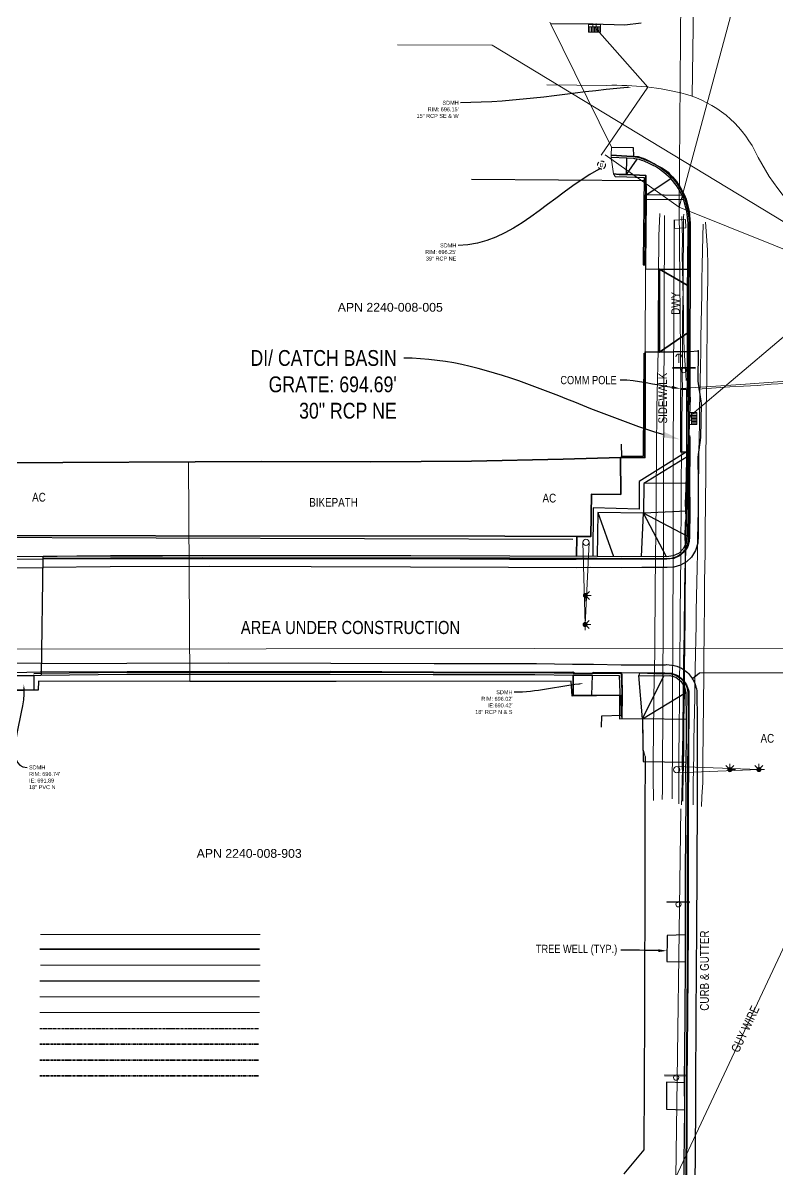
# Model space of a CAD drawing. Extents: x 6426839 to 6430001, y 1887965 to 1888845.
# Drawn here: x 6427105.4 to 6427277, y 1888284.9 to 1888545.7 of the extents above; entities that cross this region are included whole.
import ezdxf
from ezdxf import colors
from ezdxf.entities.mleader import LeaderData, LeaderLine
from ezdxf.lldxf.tags import DXFTag
from ezdxf.math import Vec2, Vec3

# ---------------------------------------------------------------- set-up
doc = ezdxf.new("R2010")
doc.units = 21
doc.header["$MEASUREMENT"] = 0
for name, pattern in [('CENTER', [1, 0.625, -0.125, 0.125, -0.125]), ('DASHED2', [0.375, 0.25, -0.125]), ('PHANTOM2', [1.25, 0.625, -0.125, 0.125, -0.125, 0.125, -0.125])]:
    doc.linetypes.add(name, pattern=pattern)
doc.layers.get('0').update_dxf_attribs({"color": 253})
doc.layers.add('C-TINN-DSRF-BNDY-', color=253, linetype='Continuous', lineweight=15, plot=False)
for name, color, linetype, lineweight in [('R-Row-Misc-Txto', 253, 'Continuous', 5), ('VB-BNDY-PRCL-LINE-', 253, 'PHANTOM2', 35), ('VB-RWAY-CNTR-LINE-', 253, 'CENTER', 25), ('VB-RWAY-LINE-', 253, 'PHANTOM2', 35), ('VF-COMM-OVHD-LINE-', 253, 'OVERHEADCOMM', 15), ('VF-COMM-OVHD-LINE-3D', 253, 'OVERHEADCOMM', 15), ('VF-ELEC-GWIR-3D', 253, 'Continuous', 13), ('VF-ELEC-OVHD-LINE-', 253, 'OVERHEADELECTRIC', 15), ('VF-ELEC-OVHD-LINE-3D', 253, 'OVERHEADELECTRIC', 15), ('VF-FENC-LINE-', 253, 'FENCE', 25), ('VF-PVMT-EDGE-LINE-', 253, 'EDGEOFPAVEMENT', 35), ('VF-ROAD-DRIV-LINE-', 253, 'Continuous', 35), ('VF-SSWR-GEOP-LINE-QLB-', 253, 'SEWER', 15), ('VF-SSWR-PIPE-LINE-QLA-', 253, 'SEWER', 15), ('VF-STRM-GEOP-LINE-QLB-', 253, 'STORMDRAIN', 15), ('VF-TOPO-CONC-EDGE-LINE-', 253, 'Continuous', 25), ('VF-TOPO-CONC-GTFL-LINE-', 253, 'Continuous', 25), ('VF-TOPO-CONC-LIPG-LINE-', 253, 'Continuous', 25), ('VF-TOPO-CONC-SWLK-LINE-', 253, 'Continuous', 25), ('VF-TOPO-CONC-TBCB-LINE-', 253, 'Continuous', 25), ('VF-TOPO-CONC-TBWK-LINE-', 253, 'Continuous', 35), ('VF-TOPO-CONC-TFCB-LINE-', 253, 'Continuous', 25), ('VF-TOPO-TEXT-', 253, 'Continuous', 25), ('VF-WATR-VALT-LINE-', 253, 'Continuous', 13), ('VN-ELEC-GWIR-', 253, 'Continuous', 13), ('VN-ELEC-GWIR-SYMB-', 253, 'Continuous', 13), ('VN-ELEC-TSEL-SYMB-', 253, 'Continuous', 13), ('VN-STRM-BASN-', 253, 'Continuous', 13), ('VN-STRM-MHOL-SYMB-', 253, 'Continuous', 13)]:
    doc.layers.add(name, color=color, linetype=linetype, lineweight=lineweight)
doc.styles.add('CG-Symbol', font='arial.ttf', dxfattribs={"width": 0.8, "height": 0.09375})
doc.styles.add('G1_1 8_0', font='arial.ttf')
doc.styles.add('NCS1-Anno', font='arial.ttf', dxfattribs={"width": 0.8, "height": 0.1})
doc.styles.get("Standard").update_dxf_attribs({"font": 'arial.ttf'})
tags = doc.linetypes.add('EDGEOFPAVEMENT', pattern='A,1,-0.03,["EP",Standard,S=0.08,R=0,X=0,Y=-0.04],-0.16,1', length=2.19).pattern_tags.tags
tags[6] = DXFTag(74, 10)
tags = doc.linetypes.add('FENCE', pattern='A,0.5,-0.03,["X",Standard,S=0.08,R=0,X=0,Y=-0.04],-0.08,0.5', length=1.11).pattern_tags.tags
tags[6] = DXFTag(74, 10)
tags = doc.linetypes.add('OVERHEADCOMM', pattern='A,1,-0.03,["OC",Standard,S=0.08,R=0,X=0,Y=-0.04],-0.16,1', length=2.19).pattern_tags.tags
tags[6] = DXFTag(74, 10)
tags = doc.linetypes.add('OVERHEADELECTRIC', pattern='A,1,-0.03,["OE",Standard,S=0.08,R=0,X=0,Y=-0.04],-0.16,1', length=2.19).pattern_tags.tags
tags[6] = DXFTag(74, 10)
tags = doc.linetypes.add('SEWER', pattern='A,1,-0.03,["SS",Standard,S=0.08,R=0,X=0,Y=-0.04],-0.16,1', length=2.19).pattern_tags.tags
tags[6] = DXFTag(74, 10)
tags = doc.linetypes.add('STORMDRAIN', pattern='A,1,-0.03,["SD",Standard,S=0.08,R=0,X=0,Y=-0.04],-0.16,1', length=2.19).pattern_tags.tags
tags[6] = DXFTag(74, 10)

# ---------------------------------------------------------------- blocks, each defined once
blk = doc.blocks.new('Traffic Signal Electrolier')
at = {"color": 0}
for p, q in [((0, 0.0175), (-0.4677, 0)), ((-0.5, 0), (-0.4677, 0)), ((-0.4905, -0.0228), (-0.4677, 0)), ((0, -0.0175), (-0.4677, 0)), ((-0.4449, -0.0228), (-0.4677, 0)), ((-0.4677, -0.0323), (-0.4677, 0)), ((-0.3347, 0), (-0.3024, 0)), ((-0.3252, -0.0228), (-0.3024, 0)), ((-0.3024, -0.0323), (-0.3024, 0)), ((-0.2796, -0.0228), (-0.3024, 0))]:
    blk.add_line(p, q, dxfattribs=at)
at = {"color": 0, "const_width": 0.0144}
for points in [[(-0.4749, 0, 1), (-0.4605, 0, 1)], [(-0.3096, 0, 1), (-0.2952, 0, 1)]]:
    blk.add_lwpolyline(points, format="xyb", close=True, dxfattribs=at)
at = {"color": 0}
blk.add_circle((0, 0), 0.0175, dxfattribs=at)
blk = doc.blocks.new('Catch Basin')
at = {"color": 0}
for p, q in [((-0.069, 0.029), (-0.069, -0.061)), ((0.069, 0.029), (-0.069, 0.029)), ((-0.069, 0), (0.069, 0)), ((-0.067, -0.061), (-0.067, 0)), ((-0.052, -0.061), (-0.052, 0)), ((-0.051, -0.061), (-0.051, 0)), ((-0.035, -0.061), (-0.035, 0)), ((-0.034, -0.061), (-0.034, 0)), ((-0.018, 0), (-0.018, 0.04)), ((-0.018, -0.061), (-0.018, 0)), ((-0.016, -0.061), (-0.016, 0)), ((-0.001, -0.061), (-0.001, 0)), ((0.001, -0.061), (0.001, 0)), ((0.016, -0.061), (0.016, 0)), ((0.018, 0), (0.018, 0.04)), ((0.018, -0.061), (0.018, 0)), ((0.034, -0.061), (0.034, 0)), ((0.035, -0.061), (0.035, 0)), ((0.051, -0.061), (0.051, 0)), ((0.052, -0.061), (0.052, 0)), ((0.068, -0.061), (0.068, 0)), ((0.069, -0.061), (0.069, 0.029)), ((-0.069, -0.061), (0.069, -0.061))]:
    blk.add_line(p, q, dxfattribs=at)
for p in [(-0.052, 0), (-0.034, 0), (-0.017, 0), (0, 0), (0.017, 0), (0.034, 0), (0.052, 0)]:
    blk.add_point(p)
blk = doc.blocks.new('Guy Wire')
at = {"color": 0}
blk.add_line((0, 0), (0, 0.101), dxfattribs=at)
blk.add_arc((0, 0.033), 0.0335, 180.3664, 359.6336, dxfattribs=at)
blk = doc.blocks.new('Sign')
at = {"color": 0}
for p, q in [((0.131, -0.018), (-0.131, -0.018)), ((0.131, -0.03), (-0.131, -0.03))]:
    blk.add_line(p, q, dxfattribs=at)
blk.add_circle((0, 0), 0.03, dxfattribs=at)
blk = doc.blocks.new('Storm Manhole')
at = {"insert": (0, 0), "char_height": 0.0469, "attachment_point": 5, "style": 'CG-Symbol', "bg_fill": 3, "box_fill_scale": 1.05, "bg_fill_color": 256, "bg_fill_transparency": 0}
blk.add_mtext_dynamic_manual_height_columns('D', width=0.03267, gutter_width=0.5, heights=[0], dxfattribs=at)
at = {"linetype": 'DASHED2', "ltscale": 0.2}
blk.add_circle((0, 0), 0.05, dxfattribs=at)

msp = doc.modelspace()

# ---------------------------------------------------------------- linework, layer by layer
at = {"layer": 'C-TINN-DSRF-BNDY-'}
msp.add_lwpolyline([(6427225.33, 1888545.93), (6427225.44, 1888545.62), (6427239.33, 1888517.5), (6427239.28, 1888515.69), (6427239.26, 1888515.15), (6427239.77, 1888511.37), (6427240.16, 1888510.8), (6427242.82, 1888510.74), (6427246.75, 1888510.6), (6427246.54, 1888491.57), (6427246.55, 1888490.67), (6427247.07, 1888490.67), (6427247.06, 1888489.74), (6427247.01, 1888470.86), (6427247.03, 1888459.46), (6427246.96, 1888446.83), (6427241.42, 1888446.82), (6427228.32, 1888446.47), (6427207.46, 1888446.01), (6427184.55, 1888445.87), (6427159.62, 1888445.91), (6427143.07, 1888445.85), (6427143.37, 1888395.86), (6427176.69, 1888395.84), (6427230.18, 1888395.96), (6427230.4, 1888392.51), (6427241.14, 1888392.68), (6427241.16, 1888387.34), (6427246.42, 1888387.37), (6427246.49, 1888380.69), (6427247.01, 1888378.75), (6427246.95, 1888366.16), (6427246.96, 1888353.16), (6427246.88, 1888320.21), (6427246.67, 1888289.24), (6427242.16, 1888283.79)], dxfattribs=at)
at = {"layer": 'VB-BNDY-PRCL-LINE-', "color": 4}
msp.add_line((6427109.22, 1888313.3, 696.62), (6427159.22, 1888313.3, 696.62), dxfattribs=at)
at = {"layer": 'VB-RWAY-CNTR-LINE-', "color": 5}
msp.add_line((6427109.22, 1888316.9, 696.62), (6427159.22, 1888316.9, 696.62), dxfattribs=at)
at = {"layer": 'VB-RWAY-LINE-', "color": 30}
msp.add_line((6427109.22, 1888309.7, 696.62), (6427159.22, 1888309.7, 696.62), dxfattribs=at)
at = {"layer": 'VB-RWAY-LINE-', "color": 1}
msp.add_line((6427109.22, 1888306.1, 696.62), (6427159.22, 1888306.1, 696.62), dxfattribs=at)
at = {"layer": 'VF-COMM-OVHD-LINE-'}
msp.add_line((6427109.34, 1888338.3, 696.62), (6427159.34, 1888338.3, 696.62), dxfattribs=at)
at = {"layer": 'VF-COMM-OVHD-LINE-', "ltscale": 0.6, "elevation": 695.62}
for points in [[(6427268.8, 1888463.47), (6427342.11, 1888468.74), (6427430, 1888468.94)], [(6427268.8, 1888463.47), (6427255.09, 1888462.51)]]:
    msp.add_lwpolyline(points, dxfattribs=at)
at = {"layer": 'VF-COMM-OVHD-LINE-3D'}
for points in [[(6427255.37, 1888501.72, 725.48), (6427255.41, 1888499.53, 725.14), (6427255.47, 1888496.29, 724.65), (6427255.44, 1888493.02, 724.94), (6427255.49, 1888489.74, 724.84), (6427255.59, 1888486.47, 724.74), (6427255.66, 1888483.19, 724.68), (6427255.71, 1888479.91, 724.63), (6427255.74, 1888476.63, 724.59), (6427255.78, 1888473.35, 724.54), (6427255.97, 1888470.07, 724.44), (6427256.18, 1888466.8, 724.47), (6427256.33, 1888464.36, 724.5)], [(6427259.16, 1888462.39, 724.75), (6427259.98, 1888462.45, 724.53), (6427263.14, 1888462.68, 723.67), (6427266.25, 1888462.94, 722.67), (6427269.39, 1888463.1, 721.71), (6427272.54, 1888463.25, 720.83), (6427275.72, 1888463.49, 720.03), (6427278.92, 1888463.66, 719.36)], [(6427257.29, 1888460.6, 725.37), (6427257.22, 1888458.15, 725.32), (6427257.13, 1888454.87, 725.26), (6427257.04, 1888451.59, 725.06), (6427256.97, 1888448.32, 724.85), (6427256.85, 1888445.05, 724.64), (6427256.8, 1888441.77, 724.51), (6427256.74, 1888438.5, 724.33), (6427256.67, 1888435.23, 724.08), (6427256.12, 1888431.99, 723.92), (6427256.07, 1888428.71, 724.01), (6427256.21, 1888425.44, 723.99), (6427256.17, 1888422.16, 723.88), (6427256.07, 1888418.88, 723.76), (6427256.02, 1888415.6, 723.74), (6427256.14, 1888412.33, 723.58), (6427256.11, 1888409.05, 723.48), (6427256.04, 1888405.77, 723.51), (6427255.98, 1888402.49, 723.52), (6427255.92, 1888399.21, 723.55), (6427255.85, 1888395.93, 723.56), (6427255.82, 1888392.66, 723.84), (6427255.76, 1888389.38, 724), (6427255.66, 1888386.11, 724.14), (6427255.6, 1888382.83, 724.32), (6427255.56, 1888379.56, 724.57), (6427255.53, 1888376.28, 724.71), (6427255.44, 1888373.01, 724.91), (6427255.36, 1888369.75, 725.27), (6427255.31, 1888367.78, 725.49)], [(6427256.93, 1888461.26, 724.5), (6427256.77, 1888459.29, 724.26), (6427256.5, 1888456.05, 723.86), (6427256.39, 1888452.79, 723.53), (6427256.45, 1888449.53, 723.11), (6427256.38, 1888446.26, 722.85), (6427256.32, 1888442.98, 722.74), (6427256.27, 1888439.71, 722.52), (6427256.13, 1888436.44, 722.35), (6427256.24, 1888433.16, 722.2), (6427256.21, 1888429.88, 722.05), (6427256.13, 1888426.61, 722), (6427256.12, 1888423.33, 721.88), (6427256.02, 1888420.05, 721.9), (6427255.95, 1888416.77, 721.91), (6427255.94, 1888413.49, 721.94), (6427255.92, 1888410.21, 721.96), (6427255.89, 1888406.93, 722), (6427255.83, 1888403.65, 722.08), (6427255.77, 1888400.37, 722.19), (6427255.71, 1888397.09, 722.32), (6427255.67, 1888393.81, 722.47), (6427255.65, 1888390.54, 722.61), (6427255.61, 1888387.26, 722.83), (6427255.55, 1888383.99, 723.02), (6427255.5, 1888380.71, 723.19), (6427255.46, 1888377.44, 723.42), (6427255.49, 1888374.16, 723.45), (6427255.39, 1888370.91, 723.92), (6427255.32, 1888368.65, 724.25)]]:
    msp.add_polyline3d(points, dxfattribs=at)
at = {"layer": 'VF-ELEC-GWIR-3D'}
msp.add_polyline3d([(6427254.64, 1888368.02, 732.58), (6427254.65, 1888370.48, 732.3), (6427254.67, 1888373.74, 731.93), (6427254.68, 1888377.02, 731.76), (6427254.69, 1888380.29, 731.6), (6427254.71, 1888383.57, 731.48), (6427254.78, 1888386.85, 731.38), (6427254.84, 1888390.13, 731.27), (6427254.85, 1888393.41, 731.18), (6427254.84, 1888396.69, 731.08), (6427254.89, 1888399.97, 730.93), (6427254.93, 1888403.25, 730.84), (6427254.97, 1888406.53, 730.78), (6427255, 1888409.81, 730.71), (6427255.01, 1888413.09, 730.65), (6427255.03, 1888416.37, 730.59), (6427255.07, 1888419.65, 730.55), (6427255.09, 1888422.93, 730.51), (6427255.11, 1888426.21, 730.5), (6427255.15, 1888429.49, 730.52), (6427255.17, 1888432.77, 730.54), (6427255.18, 1888436.05, 730.5), (6427255.18, 1888439.33, 730.47), (6427255.21, 1888442.61, 730.48), (6427255.3, 1888445.89, 730.5), (6427255.35, 1888449.17, 730.54), (6427255.33, 1888452.45, 730.63), (6427255.35, 1888455.73, 730.68), (6427255.42, 1888459.01, 730.78), (6427255.47, 1888462.29, 730.87), (6427255.46, 1888465.57, 730.95), (6427255.48, 1888468.85, 731.04), (6427255.5, 1888472.13, 731.12), (6427255.5, 1888475.41, 731.24), (6427255.52, 1888478.68, 731.38), (6427255.58, 1888481.96, 731.52), (6427255.67, 1888485.24, 731.64), (6427255.64, 1888488.51, 731.82), (6427255.66, 1888491.79, 732.01), (6427255.7, 1888495.06, 732.21), (6427255.71, 1888498.34, 732.45), (6427255.77, 1888501.58, 732.97), (6427255.78, 1888502.19, 733.07)], dxfattribs=at)
at = {"layer": 'VF-ELEC-OVHD-LINE-'}
msp.add_line((6427109.34, 1888331.27, 696.62), (6427159.34, 1888331.27, 696.62), dxfattribs=at)
at = {"layer": 'VF-ELEC-OVHD-LINE-', "ltscale": 0.6}
for points in [[(6427255.94, 1888656.75), (6427254.71, 1888503.73)], [(6427254.71, 1888503.8), (6427237.93, 1888515.73)], [(6427342.11, 1888468.74), (6427254.72, 1888503.79)]]:
    msp.add_lwpolyline(points, dxfattribs=at)
for points, elevation in [([(6427254.72, 1888503.79), (6427295.57, 1888655.44)], 695.84), ([(6427255.09, 1888462.51), (6427254.72, 1888503.79)], 695.62), ([(6427253.95, 1888282.98), (6427255.1, 1888366.87)], 694.59)]:
    msp.add_lwpolyline(points, dxfattribs=dict(at, elevation=elevation))
at = {"layer": 'VF-ELEC-OVHD-LINE-3D'}
for points in [[(6427248.92, 1888368.8, 742.46), (6427248.9, 1888369.78, 742.37), (6427248.81, 1888373.05, 742.05), (6427248.83, 1888376.3, 741.58), (6427248.85, 1888379.54, 741.12), (6427248.89, 1888382.8, 740.7), (6427248.93, 1888386.05, 740.3), (6427248.97, 1888389.31, 739.9), (6427249, 1888392.57, 739.53), (6427249.03, 1888395.83, 739.17), (6427249.11, 1888399.09, 738.81), (6427249.19, 1888402.35, 738.43), (6427249.21, 1888405.62, 738.13), (6427249.21, 1888408.89, 737.86), (6427249.25, 1888412.16, 737.63), (6427249.3, 1888415.43, 737.41), (6427249.3, 1888418.71, 737.2), (6427249.33, 1888421.98, 737.04), (6427249.39, 1888425.26, 736.91), (6427249.43, 1888428.54, 736.8), (6427249.44, 1888431.82, 736.76), (6427249.48, 1888435.1, 736.69), (6427249.52, 1888438.38, 736.64), (6427249.54, 1888441.66, 736.61), (6427249.56, 1888444.94, 736.57), (6427249.57, 1888448.22, 736.54), (6427249.62, 1888451.5, 736.58), (6427249.66, 1888454.78, 736.65), (6427249.69, 1888458.06, 736.66), (6427249.74, 1888461.34, 736.75), (6427249.79, 1888464.62, 736.87), (6427249.86, 1888467.9, 736.99), (6427249.97, 1888471.17, 737.16), (6427249.97, 1888474.45, 737.3), (6427249.95, 1888477.73, 737.45), (6427249.96, 1888481, 737.68), (6427250.02, 1888484.27, 737.94), (6427250.05, 1888487.54, 738.21), (6427250.06, 1888490.81, 738.52), (6427250.1, 1888494.07, 738.81), (6427250.14, 1888497.33, 739.18), (6427250.3, 1888500.61, 739.33), (6427250.38, 1888502.35, 739.41)], [(6427250.91, 1888369, 742.57), (6427250.92, 1888371.19, 742.34), (6427250.94, 1888374.45, 742), (6427250.97, 1888377.71, 741.59), (6427250.97, 1888380.97, 741.21), (6427250.99, 1888384.23, 740.86), (6427251, 1888387.49, 740.51), (6427251, 1888390.75, 740.16), (6427251.03, 1888394.02, 739.82), (6427251.03, 1888397.28, 739.53), (6427251.06, 1888400.55, 739.24), (6427251.08, 1888403.82, 738.91), (6427251.11, 1888407.09, 738.64), (6427251.12, 1888410.36, 738.42), (6427251.11, 1888413.63, 738.21), (6427251.12, 1888416.91, 738.02), (6427251.14, 1888420.19, 737.86), (6427251.15, 1888423.46, 737.72), (6427251.18, 1888426.74, 737.58), (6427251.2, 1888430.02, 737.58), (6427251.19, 1888433.3, 737.52), (6427251.18, 1888436.58, 737.45), (6427251.19, 1888439.86, 737.4), (6427251.19, 1888443.14, 737.36), (6427251.18, 1888446.42, 737.33), (6427251.21, 1888449.7, 737.32), (6427251.23, 1888452.99, 737.32), (6427251.23, 1888456.27, 737.34), (6427251.24, 1888459.55, 737.39), (6427251.27, 1888462.83, 737.46), (6427251.29, 1888466.11, 737.52), (6427251.3, 1888469.39, 737.61), (6427251.31, 1888472.67, 737.7), (6427251.33, 1888475.94, 737.86), (6427251.34, 1888479.22, 738.02), (6427251.34, 1888482.49, 738.21), (6427251.32, 1888485.77, 738.41), (6427251.35, 1888489.04, 738.64), (6427251.38, 1888492.31, 738.89), (6427251.39, 1888495.58, 739.14), (6427251.39, 1888498.85, 739.44), (6427251.39, 1888501.89, 739.72)], [(6427253.14, 1888369.19, 742.68), (6427253.14, 1888371.61, 742.37), (6427253.15, 1888374.87, 741.95), (6427253.2, 1888378.12, 741.55), (6427253.21, 1888381.38, 741.17), (6427253.21, 1888384.64, 740.8), (6427253.21, 1888387.9, 740.45), (6427253.23, 1888391.16, 740.11), (6427253.25, 1888394.43, 739.76), (6427253.26, 1888397.69, 739.46), (6427253.3, 1888400.96, 739.14), (6427253.31, 1888404.22, 738.82), (6427253.31, 1888407.49, 738.56), (6427253.31, 1888410.77, 738.34), (6427253.33, 1888414.04, 738.13), (6427253.36, 1888417.32, 737.95), (6427253.37, 1888420.59, 737.79), (6427253.38, 1888423.87, 737.64), (6427253.39, 1888427.15, 737.52), (6427253.37, 1888430.43, 737.54), (6427253.37, 1888433.71, 737.48), (6427253.39, 1888436.99, 737.41), (6427253.39, 1888440.27, 737.37), (6427253.39, 1888443.55, 737.33), (6427253.4, 1888446.83, 737.3), (6427253.41, 1888450.11, 737.31), (6427253.41, 1888453.4, 737.32), (6427253.43, 1888456.68, 737.36), (6427253.44, 1888459.96, 737.41), (6427253.47, 1888463.24, 737.42), (6427253.48, 1888466.52, 737.5), (6427253.48, 1888469.8, 737.61), (6427253.5, 1888473.07, 737.74), (6427253.5, 1888476.35, 737.89), (6427253.53, 1888479.63, 738.07), (6427253.52, 1888482.9, 738.26), (6427253.54, 1888486.18, 738.49), (6427253.57, 1888489.45, 738.73), (6427253.57, 1888492.72, 738.97), (6427253.57, 1888495.99, 739.27), (6427253.6, 1888499.26, 739.47), (6427253.61, 1888500.9, 739.57)], [(6427255.55, 1888368.62, 742.55), (6427255.6, 1888370.55, 742.41), (6427255.68, 1888373.83, 742.19), (6427255.72, 1888377.09, 741.86), (6427255.78, 1888380.36, 741.54), (6427255.81, 1888383.62, 741.22), (6427255.82, 1888386.89, 740.93), (6427255.88, 1888390.15, 740.6), (6427255.93, 1888393.42, 740.32), (6427255.94, 1888396.69, 740.07), (6427255.98, 1888399.96, 739.82), (6427256.01, 1888403.23, 739.5), (6427256.04, 1888406.5, 739.26), (6427256.06, 1888409.77, 739.06), (6427256.09, 1888413.05, 738.86), (6427256.14, 1888416.33, 738.76), (6427256.17, 1888419.6, 738.57), (6427256.21, 1888422.88, 738.4), (6427256.24, 1888426.16, 738.3), (6427256.28, 1888429.44, 738.3), (6427256.33, 1888432.72, 738.27), (6427256.35, 1888436, 738.21), (6427256.39, 1888439.28, 738.14), (6427256.42, 1888442.56, 738.12), (6427256.45, 1888445.84, 738.09), (6427256.49, 1888449.12, 738.07), (6427256.53, 1888452.4, 737.91), (6427256.55, 1888455.67, 738.08), (6427256.59, 1888458.96, 738.08), (6427256.61, 1888462.24, 738.11), (6427256.65, 1888465.52, 738.16), (6427256.69, 1888468.8, 738.22), (6427256.73, 1888472.08, 738.3), (6427256.76, 1888475.35, 738.41), (6427256.79, 1888478.63, 738.54), (6427256.83, 1888481.91, 738.68), (6427256.85, 1888485.19, 738.86), (6427256.91, 1888488.46, 739.05), (6427256.92, 1888491.74, 739.24), (6427256.96, 1888495.01, 739.47), (6427256.98, 1888498.28, 739.71), (6427256.99, 1888500.93, 739.9)], [(6427260.21, 1888499.92, 739.88), (6427260.14, 1888497.12, 739.64), (6427260.05, 1888493.85, 739.37), (6427259.97, 1888490.58, 739.1), (6427259.92, 1888487.31, 738.86), (6427259.89, 1888484.04, 738.66), (6427259.86, 1888480.76, 738.45), (6427259.79, 1888477.49, 738.27), (6427259.71, 1888474.21, 738.1), (6427259.65, 1888470.93, 737.99), (6427259.57, 1888467.65, 737.9), (6427259.49, 1888464.38, 737.84), (6427259.45, 1888461.1, 737.76), (6427259.41, 1888457.82, 737.7), (6427259.37, 1888454.54, 737.68), (6427259.3, 1888451.26, 737.72), (6427259.25, 1888447.98, 737.75), (6427259.2, 1888444.69, 737.72), (6427259.13, 1888441.42, 737.69), (6427259.13, 1888438.14, 737.56), (6427259.05, 1888434.87, 737.81), (6427258.97, 1888431.59, 737.85), (6427258.93, 1888428.31, 737.87), (6427258.89, 1888425.03, 737.92), (6427258.83, 1888421.75, 738.05), (6427258.76, 1888418.47, 738.26), (6427258.71, 1888415.2, 738.5), (6427258.63, 1888411.92, 738.57), (6427258.59, 1888408.65, 738.74), (6427258.54, 1888405.38, 738.97), (6427258.48, 1888402.11, 739.27), (6427258.4, 1888398.84, 739.59), (6427258.34, 1888395.57, 739.85), (6427258.29, 1888392.31, 740.15), (6427258.25, 1888389.04, 740.45), (6427258.18, 1888385.78, 740.8), (6427258.12, 1888382.52, 741.14), (6427258.05, 1888379.25, 741.47), (6427257.99, 1888375.99, 741.82), (6427257.94, 1888372.74, 742.22), (6427257.92, 1888369.46, 742.4), (6427257.91, 1888367.75, 742.49)], [(6427259.82, 1888367.39, 742.55), (6427259.94, 1888369.59, 742.41), (6427260.1, 1888372.86, 742.19), (6427260.12, 1888376.12, 741.78), (6427260.17, 1888379.38, 741.41), (6427260.2, 1888382.64, 741.07), (6427260.24, 1888385.91, 740.76), (6427260.29, 1888389.17, 740.44), (6427260.3, 1888392.44, 740.14), (6427260.34, 1888395.7, 739.81), (6427260.38, 1888398.97, 739.51), (6427260.38, 1888402.24, 739.21), (6427260.41, 1888405.5, 738.91), (6427260.46, 1888408.78, 738.7), (6427260.49, 1888412.06, 738.63), (6427260.51, 1888415.33, 738.48), (6427260.54, 1888418.61, 738.29), (6427260.59, 1888421.88, 738), (6427260.63, 1888425.15, 737.81), (6427260.65, 1888428.43, 737.78), (6427260.68, 1888431.71, 737.78), (6427260.71, 1888434.99, 737.74), (6427260.74, 1888438.27, 737.71), (6427260.79, 1888441.55, 737.6), (6427260.82, 1888444.83, 737.6), (6427260.83, 1888448.11, 737.63), (6427260.86, 1888451.39, 737.63), (6427260.87, 1888454.68, 737.65), (6427260.91, 1888457.96, 737.67), (6427260.97, 1888461.24, 737.68), (6427261.01, 1888464.52, 737.74), (6427261.04, 1888467.8, 737.84), (6427261.08, 1888471.07, 737.96), (6427261.1, 1888474.35, 738.09), (6427261.11, 1888477.63, 738.27), (6427261.15, 1888480.9, 738.45), (6427261.22, 1888484.18, 738.67), (6427261.26, 1888487.45, 738.9), (6427261.26, 1888490.72, 739.19), (6427261.17, 1888493.99, 739.42), (6427260.93, 1888497.25, 739.68), (6427260.71, 1888500.36, 739.93)]]:
    msp.add_polyline3d(points, dxfattribs=at)
at = {"layer": 'VF-FENC-LINE-'}
msp.add_line((6427109.22, 1888327.7, 696.62), (6427159.22, 1888327.7, 696.62), dxfattribs=at)
for points in [[(6427207.45, 1888510.15), (6427247.06, 1888509.91), (6427246.88, 1888490.67)], [(6427246.71, 1888470.6), (6427246.54, 1888447.17), (6427241.72, 1888447.1), (6427241.59, 1888449.89)], [(6427230.56, 1888428.14), (6427088.18, 1888428.65), (6427024.29, 1888428.82)], [(6427108.93, 1888395.94), (6427108.82, 1888393.92), (6427101.29, 1888393.89), (6427101.25, 1888395.95), (6427007.85, 1888394.28), (6427007.76, 1888392.18), (6427002.58, 1888392.3), (6427002.67, 1888394.17), (6426960.33, 1888392.92)], [(6427237.1, 1888385.5), (6427237.17, 1888388.05), (6427241.59, 1888388.22), (6427241.58, 1888392.64), (6427230.4, 1888392.51), (6427230.18, 1888395.96), (6427176.69, 1888395.84), (6427108.93, 1888395.94)], [(6427247.01, 1888378.75), (6427246.95, 1888366.16), (6427246.96, 1888353.16), (6427246.88, 1888320.21), (6427246.67, 1888289.24)], [(6427246.67, 1888289.24), (6427242.16, 1888283.79)]]:
    msp.add_lwpolyline(points, dxfattribs=at)
at = {"layer": 'VF-PVMT-EDGE-LINE-'}
for p, q in [((6427056.59, 1888445.46), (6427159.62, 1888445.91)), ((6427231.42, 1888428.86), (6427231.35, 1888424.32)), ((6427109.22, 1888334.9, 696.62), (6427159.22, 1888334.9, 696.62))]:
    msp.add_line(p, q, dxfattribs=at)
for points in [[(6427241.42, 1888446.82), (6427228.32, 1888446.47), (6427207.46, 1888446.01), (6427184.55, 1888445.87), (6427159.62, 1888445.91)], [(6427241.42, 1888446.82), (6427241.44, 1888438.44), (6427234.77, 1888438.47), (6427234.64, 1888428.86), (6427231.42, 1888428.86), (6427215.05, 1888428.91)], [(6426842.98, 1888431.62), (6426892.96, 1888430.48), (6426907.25, 1888431.09), (6426955.78, 1888429.48), (6427003.74, 1888429.33), (6427055.99, 1888429.12), (6427215.05, 1888428.91)]]:
    msp.add_lwpolyline(points, dxfattribs=at)
at = {"layer": 'VF-ROAD-DRIV-LINE-'}
msp.add_line((6427250.24, 1888470.83), (6427250.26, 1888489.7), dxfattribs=at)
for points in [[(6427256.64, 1888489.6), (6427250.26, 1888489.7), (6427256.58, 1888486.03)], [(6427256.6, 1888475.17), (6427250.24, 1888470.83), (6427256.55, 1888470.93)]]:
    msp.add_lwpolyline(points, dxfattribs=at)
at = {"layer": 'VF-SSWR-GEOP-LINE-QLB-'}
msp.add_line((6427109.22, 1888324.1, 696.62), (6427159.22, 1888324.1, 696.62), dxfattribs=at)
at = {"layer": 'VF-SSWR-PIPE-LINE-QLA-', "ltscale": 0.6}
msp.add_lwpolyline([(6427190.6, 1888540.76), (6427212.17, 1888540.71), (6427304.21, 1888484.89), (6427409.05, 1888484.76)], dxfattribs=at)
at = {"layer": 'VF-STRM-GEOP-LINE-QLB-', "ltscale": 0.6}
for p, q in [((6427084.01, 1888403.21), (6427385.33, 1888403.56)), ((6427109.22, 1888320.5, 696.62), (6427159.22, 1888320.5, 696.62))]:
    msp.add_line(p, q, dxfattribs=at)
for points in [[(6427258.13, 1888560.32), (6427257.72, 1888529.05)], [(6427235.47, 1888544.84), (6427247.65, 1888531.14)], [(6427224.64, 1888531.63), (6427238.29, 1888531.51)], [(6427257.17, 1888456.23), (6427298.75, 1888491.41)]]:
    msp.add_lwpolyline(points, dxfattribs=at)
at = {"layer": 'VF-STRM-GEOP-LINE-QLB-', "ltscale": 0.6, "elevation": 695.75}
msp.add_lwpolyline([(6427237.02, 1888515.66), (6427247.65, 1888531.14)], dxfattribs=at)
at = {"layer": 'VF-STRM-GEOP-LINE-QLB-', "ltscale": 0.6}
for centre, radius, start, end in [((6427240.44, 1888468.66), 62.89, 75.4826, 91.9654), ((6427248.96, 1888504.59), 25.99, 27.672, 73.8038), ((6427317.89, 1888538.53), 50.86, 205.471, 265.3139)]:
    msp.add_arc(centre, radius, start, end, dxfattribs=at)
at = {"layer": 'VF-TOPO-CONC-EDGE-LINE-'}
for p, q in [((6427109.87, 1888424.3), (6427109.51, 1888397.29)), ((6427241.62, 1888397.88), (6427241.72, 1888397.25)), ((6427246.42, 1888387.37), (6427245.6, 1888397.25)), ((6427246.42, 1888387.37), (6427251.24, 1888397.16)), ((6427246.42, 1888387.37), (6427256.24, 1888393.39))]:
    msp.add_line(p, q, dxfattribs=at)
for points in [[(6427225.44, 1888545.62), (6427235.05, 1888545.54), (6427242.36, 1888545.29), (6427246.13, 1888545.8)], [(6427236.26, 1888434.31), (6427239.82, 1888424.27)], [(6427291.74, 1888396.11), (6427290.32, 1888397.81), (6427259.37, 1888397.76), (6427257.76, 1888396.5)], [(6427241.72, 1888397.25), (6427241.74, 1888392.95), (6427241.68, 1888387.41), (6427246.42, 1888387.37), (6427246.52, 1888377.67), (6427256.23, 1888377.52)], [(6427256.1, 1888338.17), (6427251.99, 1888338.05), (6427251.95, 1888332.15), (6427256.12, 1888332.07)], [(6427255.9, 1888304.55), (6427251.84, 1888304.66), (6427251.83, 1888298.5), (6427255.96, 1888298.35)]]:
    msp.add_lwpolyline(points, dxfattribs=at)
for points in [[(6427256.52, 1888462.3), (6427255.06, 1888462.3), (6427255.06, 1888448.16), (6427256.52, 1888448.16)], [(6427103.26, 1888397.2), (6427107.84, 1888397.21), (6427107.83, 1888393.87), (6427103.42, 1888393.77), (6427103.26, 1888397.2)], [(6427235, 1888397.29), (6427230.62, 1888397.32), (6427230.59, 1888392.73), (6427234.89, 1888392.71)]]:
    msp.add_lwpolyline(points, close=True, dxfattribs=at)
for p in [(6427259.04, 1888471.13), (6427257.76, 1888396.5)]:
    msp.add_point(p, dxfattribs=at)
at = {"layer": 'VF-TOPO-CONC-GTFL-LINE-'}
for points in [[(6427239.28, 1888515.69), (6427242.86, 1888515.52), (6427244.38, 1888515.44)], [(6427244.38, 1888515.44), (6427245.44, 1888515.31), (6427246, 1888515.14), (6427246.55, 1888514.94), (6427247.09, 1888514.71), (6427248.14, 1888514.2), (6427249.09, 1888513.7), (6427250.02, 1888513.18), (6427250.95, 1888512.68), (6427251.85, 1888512.11), (6427252.22, 1888511.78), (6427252.57, 1888511.43), (6427253.23, 1888510.68), (6427253.68, 1888510.16), (6427254.11, 1888509.62), (6427254.52, 1888509.06), (6427254.91, 1888508.5), (6427255.89, 1888506.72), (6427256.33, 1888505.62), (6427257.04, 1888502.92), (6427257.27, 1888500.13), (6427257.26, 1888489.66), (6427257.22, 1888486.29), (6427257.15, 1888475.11), (6427257.21, 1888470.98), (6427257.18, 1888464.19), (6427257.18, 1888459.31), (6427257.1, 1888458.82)], [(6427257.1, 1888451.83), (6427257.17, 1888451.28), (6427257.21, 1888448.34), (6427257.11, 1888441.04), (6427257.16, 1888434.62), (6427257.08, 1888428.89), (6427257.03, 1888427.72), (6427256.71, 1888426.6), (6427256.12, 1888425.59), (6427254.97, 1888424.5), (6427253.53, 1888423.84), (6427251.96, 1888423.68), (6427246.09, 1888423.64), (6427241.7, 1888423.69), (6427234.67, 1888423.7), (6427231.3, 1888423.64), (6427216.16, 1888423.66), (6427193.61, 1888423.75), (6427171.43, 1888423.81), (6427125.43, 1888423.75), (6427109.91, 1888423.68)], [(6427109.91, 1888423.68), (6427089.09, 1888423.6), (6427027.33, 1888422.52), (6426992.63, 1888421.57)], [(6427103.25, 1888397.87), (6427109.32, 1888398.07), (6427129.07, 1888398.15), (6427152.15, 1888398.17), (6427175.37, 1888398.24), (6427198.83, 1888398.09), (6427221.96, 1888397.99), (6427230.54, 1888398.02), (6427230.82, 1888397.9)], [(6427234.99, 1888397.87), (6427235.29, 1888397.95), (6427241.62, 1888397.88), (6427245.69, 1888397.81), (6427251.45, 1888397.8), (6427252.98, 1888397.73), (6427254.41, 1888397.2), (6427255.59, 1888396.28), (6427256.45, 1888395.06), (6427256.91, 1888393.63), (6427256.92, 1888387.04), (6427256.86, 1888383.05), (6427256.87, 1888376.43), (6427256.76, 1888369.41), (6427256.81, 1888352.35), (6427256.79, 1888339.55), (6427256.63, 1888319.98), (6427256.52, 1888304.6), (6427256.48, 1888298.32), (6427256.39, 1888280.6)]]:
    msp.add_lwpolyline(points, dxfattribs=at)
at = {"layer": 'VF-TOPO-CONC-LIPG-LINE-'}
msp.add_line((6427089.15, 1888421.67), (6427109.84, 1888421.82), dxfattribs=at)
for points in [[(6427239.33, 1888517.5), (6427244.29, 1888517.42), (6427244.38, 1888515.44)], [(6427257.21, 1888470.98), (6427259.04, 1888471.13), (6427259.02, 1888464.21), (6427259.73, 1888459.15), (6427259.62, 1888451.37), (6427259.03, 1888446.93), (6427259.05, 1888441.19), (6427259.06, 1888434.53), (6427259.06, 1888429.08), (6427258.99, 1888427.33), (6427258.47, 1888425.66), (6427257.54, 1888424.18), (6427256.41, 1888423.1), (6427255.05, 1888422.31), (6427253.55, 1888421.86), (6427251.99, 1888421.77), (6427246.26, 1888421.78), (6427241.71, 1888421.75), (6427234.62, 1888421.78), (6427231.28, 1888421.75), (6427215.91, 1888421.82), (6427193.58, 1888421.88), (6427170.96, 1888421.97), (6427147.74, 1888422), (6427125.24, 1888421.92), (6427109.84, 1888421.82)], [(6427109.55, 1888399.96), (6427103.33, 1888400), (6427085.63, 1888399.75)], [(6427109.55, 1888399.96), (6427129.04, 1888400.05), (6427152.09, 1888400.07), (6427175.47, 1888400.05), (6427199, 1888399.98), (6427222.24, 1888399.92), (6427230.5, 1888399.83), (6427235.23, 1888399.78), (6427241.54, 1888399.67), (6427251.32, 1888399.66), (6427251.6, 1888399.68), (6427251.89, 1888399.69), (6427252.47, 1888399.68), (6427253.05, 1888399.61), (6427253.63, 1888399.5), (6427254.19, 1888399.33), (6427254.74, 1888399.13), (6427255.26, 1888398.87), (6427255.51, 1888398.73), (6427255.75, 1888398.58), (6427256.05, 1888398.37), (6427256.33, 1888398.15), (6427256.61, 1888397.9), (6427256.87, 1888397.65), (6427257.11, 1888397.38), (6427257.34, 1888397.1), (6427257.56, 1888396.8), (6427257.76, 1888396.5), (6427257.97, 1888396.14), (6427258.15, 1888395.76), (6427258.32, 1888395.37), (6427258.46, 1888394.98), (6427258.57, 1888394.57), (6427258.67, 1888394.16), (6427258.73, 1888393.75), (6427258.77, 1888393.33), (6427258.88, 1888387.15), (6427258.83, 1888383.12), (6427258.81, 1888376.43), (6427258.85, 1888369.62), (6427258.78, 1888352.35), (6427258.69, 1888339.84), (6427258.55, 1888319.86), (6427258.46, 1888303.33), (6427258.5, 1888298.64), (6427258.29, 1888280.54)]]:
    msp.add_lwpolyline(points, dxfattribs=at)
at = {"layer": 'VF-TOPO-CONC-SWLK-LINE-'}
for p, q in [((6427242.73, 1888511.23), (6427242.83, 1888514.98)), ((6427242.73, 1888511.23), (6427245.18, 1888514.74)), ((6427247.26, 1888506.61), (6427252.83, 1888510.3)), ((6427255.75, 1888505.49), (6427247.23, 1888505.58)), ((6427255.4, 1888506.47), (6427247.26, 1888506.61))]:
    msp.add_line(p, q, dxfattribs=at)
for points in [[(6427256.55, 1888448.18), (6427245.65, 1888441.35), (6427245.64, 1888435.11), (6427235.19, 1888435.36), (6427235.08, 1888424.35)], [(6427256.53, 1888447.02), (6427246.72, 1888440.91), (6427246.62, 1888434.18), (6427236.26, 1888434.31), (6427236.07, 1888424.31)]]:
    msp.add_lwpolyline(points, dxfattribs=at)
at = {"layer": 'VF-TOPO-CONC-TBCB-LINE-'}
for p, q in [((6427256.53, 1888440.98), (6427246.72, 1888440.91)), ((6427246.19, 1888424.28), (6427246.62, 1888434.18)), ((6427256.52, 1888434.66), (6427246.62, 1888434.18)), ((6427256.53, 1888428.9), (6427246.62, 1888434.18)), ((6427251.9, 1888424.25), (6427246.62, 1888434.18)), ((6427256.33, 1888387.17), (6427246.42, 1888387.37))]:
    msp.add_line(p, q, dxfattribs=at)
for points in [[(6427109.87, 1888423.9), (6427125.3, 1888424.03), (6427146.33, 1888424.07), (6427171.74, 1888424.03), (6427193.68, 1888424.02), (6427216.17, 1888424.01), (6427231.35, 1888423.92), (6427235.07, 1888423.95), (6427236.06, 1888423.91), (6427241.7, 1888423.85), (6427246.19, 1888423.88), (6427251.89, 1888423.85), (6427253.1, 1888423.94), (6427254.25, 1888424.33), (6427255.26, 1888425), (6427256.08, 1888425.9), (6427256.58, 1888426.83), (6427256.87, 1888427.85), (6427256.93, 1888428.91), (6427256.92, 1888434.66), (6427256.93, 1888440.98), (6427256.93, 1888447.02), (6427256.95, 1888448.18), (6427256.91, 1888451.51), (6427256.92, 1888459.22), (6427256.97, 1888464.43), (6427256.95, 1888470.93), (6427257, 1888475.17), (6427256.98, 1888486.03), (6427257.04, 1888489.59), (6427257.15, 1888500.2), (6427256.82, 1888502.94), (6427256.13, 1888505.61), (6427255.74, 1888506.65), (6427254.85, 1888508.35), (6427254.45, 1888508.94), (6427254.03, 1888509.5), (6427253.59, 1888510.05), (6427253.11, 1888510.57), (6427252.6, 1888511.08), (6427252.05, 1888511.57), (6427251.49, 1888512.03), (6427250.91, 1888512.47), (6427250.47, 1888512.79), (6427250.01, 1888513.09), (6427249.53, 1888513.38), (6427249.04, 1888513.65), (6427248.55, 1888513.9), (6427248.05, 1888514.13), (6427246.96, 1888514.62), (6427246.39, 1888514.83), (6427245.8, 1888515.01), (6427245.25, 1888515.13), (6427244.72, 1888515.21), (6427244.45, 1888515.27), (6427242.85, 1888515.37), (6427239.27, 1888515.54)], [(6427255.4, 1888506.47), (6427254.51, 1888508.15), (6427254.13, 1888508.72), (6427253.72, 1888509.26), (6427253.29, 1888509.79), (6427252.83, 1888510.3), (6427252.33, 1888510.8), (6427251.8, 1888511.27), (6427251.25, 1888511.72), (6427250.68, 1888512.15), (6427250.25, 1888512.47), (6427249.8, 1888512.76), (6427249.34, 1888513.04), (6427248.86, 1888513.3), (6427248.38, 1888513.55), (6427247.88, 1888513.78), (6427246.81, 1888514.26), (6427246.26, 1888514.46), (6427245.7, 1888514.63), (6427245.18, 1888514.74), (6427244.65, 1888514.83), (6427244.4, 1888514.88), (6427242.83, 1888514.98), (6427239.26, 1888515.15)], [(6427240.16, 1888510.8), (6427242.82, 1888510.74), (6427246.75, 1888510.6), (6427246.54, 1888491.57), (6427246.55, 1888490.67), (6427247.07, 1888490.67), (6427247.06, 1888489.74), (6427250.26, 1888489.7)], [(6427255.4, 1888506.47), (6427255.75, 1888505.49), (6427256.42, 1888502.87), (6427256.75, 1888500.19), (6427256.64, 1888489.6), (6427256.58, 1888486.03), (6427256.6, 1888475.17), (6427256.55, 1888470.93), (6427256.57, 1888464.43), (6427256.52, 1888459.22), (6427256.51, 1888451.51), (6427256.55, 1888448.18), (6427256.53, 1888447.02), (6427256.53, 1888440.98), (6427256.52, 1888434.66), (6427256.53, 1888428.9), (6427256.37, 1888427.45), (6427255.75, 1888426.13), (6427254.71, 1888425.07), (6427253.37, 1888424.42), (6427251.9, 1888424.25), (6427246.19, 1888424.28), (6427241.7, 1888424.25), (6427236.07, 1888424.31), (6427235.08, 1888424.35), (6427231.35, 1888424.32), (6427216.17, 1888424.41), (6427193.68, 1888424.42), (6427171.74, 1888424.43), (6427146.33, 1888424.47), (6427125.3, 1888424.43), (6427109.99, 1888424.3)], [(6427246.54, 1888491.57), (6427246.55, 1888490.67), (6427247.07, 1888490.67)], [(6427161.14, 1888424.45), (6427089.07, 1888424.24), (6427027.42, 1888423.18), (6426992.72, 1888422.15)], [(6427107.82, 1888397.66), (6427109.4, 1888397.74), (6427128.98, 1888397.99), (6427152.14, 1888398.01), (6427175.33, 1888397.97), (6427198.73, 1888397.88), (6427221.88, 1888397.87), (6427230.62, 1888397.77), (6427235, 1888397.74), (6427241.56, 1888397.66), (6427241.66, 1888393.34), (6427241.61, 1888387.86), (6427241.62, 1888387.86), (6427241.68, 1888387.41)], [(6427107.84, 1888397.21), (6427109.41, 1888397.29), (6427128.98, 1888397.54), (6427152.14, 1888397.56), (6427175.33, 1888397.52), (6427198.73, 1888397.43), (6427221.88, 1888397.42), (6427230.62, 1888397.32), (6427235, 1888397.29), (6427241.12, 1888397.22), (6427241.21, 1888393.34), (6427241.16, 1888387.34), (6427241.68, 1888387.41)], [(6427245.69, 1888397.81), (6427245.6, 1888397.25), (6427251.24, 1888397.16), (6427252.63, 1888397.22), (6427253.97, 1888396.82), (6427255.12, 1888395.97), (6427255.91, 1888394.78), (6427256.24, 1888393.39), (6427256.33, 1888387.17), (6427256.33, 1888383.09), (6427256.23, 1888377.52), (6427256.22, 1888376.48), (6427256.23, 1888369.41), (6427256.11, 1888352.46), (6427256.1, 1888338.17), (6427256.12, 1888332.07), (6427256.04, 1888319.91), (6427255.9, 1888304.55), (6427255.96, 1888298.35), (6427255.73, 1888280.64)]]:
    msp.add_lwpolyline(points, dxfattribs=at)
msp.add_point((6427107.84, 1888397.21), dxfattribs=at)
at = {"layer": 'VF-TOPO-CONC-TBWK-LINE-'}
for points in [[(6427239.77, 1888511.37), (6427241.1, 1888511.27), (6427242.73, 1888511.23), (6427247.18, 1888510.99), (6427247.26, 1888506.61), (6427247.23, 1888505.58), (6427247.07, 1888490.67)], [(6427250.24, 1888470.83), (6427247.01, 1888470.86), (6427247.03, 1888459.46), (6427246.96, 1888446.83), (6427241.42, 1888446.82)], [(6427241.14, 1888392.68), (6427230.73, 1888392.73), (6427230.59, 1888392.73), (6427230.59, 1888392.95), (6427230.62, 1888397.32)]]:
    msp.add_lwpolyline(points, dxfattribs=at)
msp.add_point((6427247.07, 1888490.67), dxfattribs=at)
at = {"layer": 'VF-TOPO-CONC-TFCB-LINE-'}
msp.add_lwpolyline([(6427245.69, 1888397.81), (6427251.2, 1888397.61), (6427252.72, 1888397.67), (6427254.17, 1888397.22), (6427255.16, 1888396.55), (6427255.94, 1888395.65), (6427256.46, 1888394.58), (6427256.69, 1888393.41), (6427256.78, 1888387.17), (6427256.78, 1888383.09), (6427256.68, 1888377.51), (6427256.67, 1888376.48), (6427256.68, 1888369.41), (6427256.56, 1888352.46), (6427256.55, 1888338.17), (6427256.57, 1888332.07), (6427256.49, 1888319.91), (6427256.35, 1888304.55), (6427256.41, 1888298.35), (6427256.18, 1888280.68)], dxfattribs=at)
at = {"layer": 'VF-WATR-VALT-LINE-'}
msp.add_lwpolyline([(6427253.71, 1888498.98), (6427253.71, 1888500.88), (6427256.21, 1888500.99), (6427256.28, 1888499.12), (6427253.71, 1888498.98)], close=True, dxfattribs=at)
at = {"layer": 'VN-ELEC-GWIR-'}
msp.add_lwpolyline([(6427253.88, 1888282.93), (6427295.23, 1888370.97)], dxfattribs=at)

# ---------------------------------------------------------------- block references
at = {"layer": 'VN-ELEC-GWIR-SYMB-', "xscale": 20, "yscale": 20, "zscale": 20, "rotation": 179.6629893957971}
msp.add_blockref('Guy Wire', (6427254.69, 1888470.37), dxfattribs=at)
at = {"layer": 'VN-ELEC-TSEL-SYMB-'}
for name, p, xscale, yscale, zscale, rotation in [('Sign', (6427255.82, 1888466.72), 20, 20, 20, 179.2999403958496), ('Traffic Signal Electrolier', (6427233.53, 1888427.53), 40, 40, 40, 89.37823094399393), ('Traffic Signal Electrolier', (6427254.19, 1888375.78), 40, 40, 40, 180.0733675859978), ('Sign', (6427254.58, 1888345.16), 20, 20, 20, 179.2529265752651), ('Sign', (6427254.05, 1888305.7, 730.95), 20, 20, 20, 179.2529265752651)]:
    msp.add_blockref(name, p, dxfattribs=dict(at, xscale=xscale, yscale=yscale, zscale=zscale, rotation=rotation))
at = {"layer": 'VN-STRM-BASN-', "xscale": 20, "yscale": 20, "zscale": 20}
msp.add_blockref('Catch Basin', (6427235.46, 1888544.84), dxfattribs=at)
at = {"layer": 'VN-STRM-BASN-', "xscale": 20, "yscale": 20, "zscale": 20, "rotation": 90}
msp.add_blockref('Catch Basin', (6427257.58, 1888455.72), dxfattribs=at)

# ---------------------------------------------------------------- texts
at = {"layer": 'R-Row-Misc-Txto', "style": 'G1_1 8_0'}
for s, p in [('APN 2240-008-005', (6427177.03, 1888480.02)), ('APN 2240-008-903', (6427144.91, 1888355.73))]:
    msp.add_text(s, height=2, dxfattribs=at).set_placement(p)
at = {"layer": 'VF-TOPO-TEXT-', "char_height": 2, "attachment_point": 1, "style": 'NCS1-Anno'}
for s, insert, width, rotation in [('DWY', (6427252.94, 1888479.3), 15.8884, 90), ('SIDEWALK', (6427250, 1888454.58, 695.67), 44.1747, 90), ('CURB & GUTTER', (6427259.5, 1888320.93), 27.9291, 90), ('GUY WIRE', (6427266.46, 1888312.09), 11.4427, 64.7801)]:
    msp.add_mtext(s, dxfattribs=dict(at, insert=insert, width=width, rotation=rotation))
at = {"layer": 'VF-TOPO-TEXT-', "attachment_point": 1, "style": 'NCS1-Anno'}
for s, insert, char_height, width in [('AC', (6427107.46, 1888438.8), 2, 7.5313), ('BIKEPATH', (6427170.54, 1888437.63), 2, 44.1747), ('AC', (6427223.64, 1888438.6), 2, 7.5313), ('AREA UNDER CONSTRUCTION', (6427154.97, 1888409.65), 3, 66.2621), ('AC', (6427273.27, 1888383.92), 2, 7.5313)]:
    msp.add_mtext(s, dxfattribs=dict(at, insert=insert, char_height=char_height, width=width))

# ---------------------------------------------------------------- leaders
at = {"layer": 'VF-TOPO-TEXT-'}
ml = msp.add_multileader_mtext('Standard', dxfattribs=at)
ml.set_content('SDMH\\PRIM: 696.15\'\\P15" RCP SE & W', color=256, style='NCS1-Anno')
ml.set_leader_properties()
ml.build(insert=Vec2(0, 0))
ml.multileader.update_dxf_attribs({"leader_type": 2, "dogleg_length": 0.1, "arrow_head_size": 1, "scale": 10})
ctx = ml.context
ctx.base_point, ctx.scale, ctx.char_height, ctx.arrow_head_size, ctx.landing_gap_size, ctx.plane_origin = Vec3(6427196.6, 1888527.57, 695.51), 10, 0.9, 1, 0.4, Vec3(6427163.22, 1888519.17, 695.51)
ctx.text_align_type = 2
notes = []
notes.append((ctx, [(1, (1, 1, 0), (6427205.95, 1888527.57, 695.51), (-1, 0), 1, [(0, [(6427243.9, 1888531.16, 695.51)], 0, [])])]))
ctx.mtext.insert, ctx.mtext.alignment, ctx.mtext.flow_direction = Vec3(6427204.55, 1888528.03, 695.51), 3, 5
ml = msp.add_multileader_mtext('Standard', dxfattribs=at)
ml.set_content('SDMH\\PRIM: 696.25\'\\P39" RCP NE', color=256, style='NCS1-Anno')
ml.set_leader_properties()
ml.build(insert=Vec2(0, 0))
ml.multileader.update_dxf_attribs({"leader_type": 2, "dogleg_length": 0.1, "arrow_head_size": 1, "scale": 10})
ctx = ml.context
ctx.base_point, ctx.scale, ctx.char_height, ctx.arrow_head_size, ctx.landing_gap_size, ctx.plane_origin = Vec3(6427198.07, 1888495.11, 695.51), 10, 0.9, 1, 0.4, Vec3(6427165.57, 1888487.73, 695.51)
ctx.text_align_type = 2
notes.append((ctx, [(1, (1, 1, 0), (6427205.42, 1888495.11, 695.51), (-1, 0), 1, [(0, [(6427237.26, 1888512.85, 695.51)], 0, [])])]))
ctx.mtext.insert, ctx.mtext.alignment, ctx.mtext.flow_direction = Vec3(6427204.02, 1888495.56, 695.51), 3, 5
ml = msp.add_multileader_mtext('Standard', dxfattribs=at)
ml.set_content('DI/ CATCH BASIN\\PGRATE: 694.69\'\\P30" RCP NE', color=256, style='NCS1-Anno')
ml.set_leader_properties()
ml.build(insert=Vec2(0, 0))
ml.multileader.update_dxf_attribs({"leader_type": 2, "dogleg_length": 0.1, "scale": 40})
ctx = ml.context
ctx.base_point, ctx.scale, ctx.char_height, ctx.landing_gap_size, ctx.plane_origin = Vec3(6427156.19, 1888469.46, 695.51), 40, 3.6, 1.6, Vec3(6427185.18, 1888439.47, 695.51)
ctx.text_align_type = 2
notes.append((ctx, [(1, (1, 1, 0), (6427196.06, 1888469.46, 695.51), (-1, 0), 4, [(0, [(6427254.91, 1888450.94, 695.51)], 0, [])])]))
ctx.mtext.insert, ctx.mtext.alignment, ctx.mtext.flow_direction = Vec3(6427190.46, 1888471.29, 695.51), 3, 5
ml = msp.add_multileader_mtext('Standard', dxfattribs=at)
ml.set_content('COMM POLE', color=256, style='NCS1-Anno')
ml.set_leader_properties()
ml.build(insert=Vec2(0, 0))
ml.multileader.update_dxf_attribs({"leader_type": 2, "dogleg_length": 0.1, "arrow_head_size": 2, "scale": 20})
ctx = ml.context
ctx.base_point, ctx.scale, ctx.char_height, ctx.arrow_head_size, ctx.landing_gap_size, ctx.plane_origin = Vec3(6427227.12, 1888464.45, 695.62), 20, 1.875, 2, 0.8, Vec3(6427255.09, 1888462.51, 695.62)
ctx.text_align_type = 2
notes.append((ctx, [(0, (1, 1, 0), (6427243.31, 1888464.45, 695.62), (-1, 0), 2, [(0, [(6427255.09, 1888462.51, 695.62)], 0, [])])]))
ctx.mtext.insert, ctx.mtext.alignment, ctx.mtext.flow_direction = Vec3(6427240.51, 1888465.4, 695.62), 3, 5
ml = msp.add_multileader_mtext('Standard', dxfattribs=at)
ml.set_content('SDMH\\PRIM: 696.74\'\\PIE: 691.89\\P18" PVC N', color=256, style='NCS1-Anno')
ml.set_leader_properties()
ml.build(insert=Vec2(0, 0))
ml.multileader.update_dxf_attribs({"leader_type": 2, "dogleg_length": 0.1, "arrow_head_size": 1, "scale": 10})
ctx = ml.context
ctx.base_point, ctx.scale, ctx.char_height, ctx.arrow_head_size, ctx.landing_gap_size, ctx.plane_origin = Vec3(6427106.36, 1888376.3, 696.64), 10, 0.9, 1, 0.4, Vec3(6427105.56, 1888395.17, 696.64)
notes.append((ctx, [(0, (1, 1, 0), (6427105.36, 1888376.3, 696.64), (1, 0), 1, [(0, [(6427105.56, 1888395.17, 696.64)], 0, [])])]))
ctx.mtext.insert, ctx.mtext.flow_direction = Vec3(6427106.76, 1888376.76, 696.64), 5
ml = msp.add_multileader_mtext('Standard', dxfattribs=at)
ml.set_content('SDMH\\PRIM: 696.02\'\\PIE:690.42\'\\P18" RCP N & S', color=256, style='NCS1-Anno')
ml.set_leader_properties()
ml.build(insert=Vec2(0, 0))
ml.multileader.update_dxf_attribs({"leader_type": 2, "dogleg_length": 0.1, "arrow_head_size": 1, "scale": 10})
ctx = ml.context
ctx.base_point, ctx.scale, ctx.char_height, ctx.arrow_head_size, ctx.landing_gap_size, ctx.plane_origin = Vec3(6427209.78, 1888393.41, 696.06), 10, 0.9, 1, 0.4, Vec3(6427232.9, 1888395.41, 696.06)
ctx.text_align_type = 2
notes.append((ctx, [(1, (1, 1, 0), (6427218.2, 1888393.41, 696.06), (-1, 0), 1, [(0, [(6427232.9, 1888395.41, 696.06)], 0, [])])]))
ctx.mtext.insert, ctx.mtext.alignment, ctx.mtext.flow_direction = Vec3(6427216.8, 1888393.87, 696.06), 3, 5
ml = msp.add_multileader_mtext('Standard', dxfattribs=at)
ml.set_content('TREE WELL (TYP.)', color=256, style='NCS1-Anno')
ml.set_leader_properties()
ml.build(insert=Vec2(0, 0))
ml.multileader.update_dxf_attribs({"leader_type": 2, "dogleg_length": 0.1, "arrow_head_size": 2, "scale": 20})
ctx = ml.context
ctx.base_point, ctx.scale, ctx.char_height, ctx.arrow_head_size, ctx.landing_gap_size, ctx.plane_origin = Vec3(6427221.46, 1888334.72), 20, 1.875, 2, 0.8, Vec3(6427251.97, 1888334.57)
ctx.text_align_type = 2
notes.append((ctx, [(0, (1, 1, 0), (6427243.45, 1888334.72), (-1, 0), 2, [(0, [(6427251.97, 1888334.57)], 0, [])])]))
ctx.mtext.insert, ctx.mtext.alignment, ctx.mtext.flow_direction = Vec3(6427240.65, 1888335.93), 3, 5
for ctx, leaders in notes:
    for number, flags, end, landing, length, lines in leaders:
        leader = LeaderData()
        leader.index, (leader.has_last_leader_line, leader.has_dogleg_vector, leader.attachment_direction) = number, flags
        leader.last_leader_point, leader.dogleg_vector, leader.dogleg_length = Vec3(end), Vec3(landing), length
        for number, points, colour, breaks in lines:
            line = LeaderLine()
            line.index, line.vertices, line.color, line.breaks = number, Vec3.list(points), colors.encode_raw_color(colour), breaks
            leader.lines.append(line)
        ctx.leaders.append(leader)

# ---------------------------------------------------------------- next in the draw order: block references
at = {"layer": 'VN-STRM-MHOL-SYMB-', "xscale": 18, "yscale": 18, "zscale": 18, "rotation": 359.6211230348203}
msp.add_blockref('Storm Manhole', (6427237.07, 1888513.39, 697.21), dxfattribs=at)

doc.saveas('drawing.dxf')
